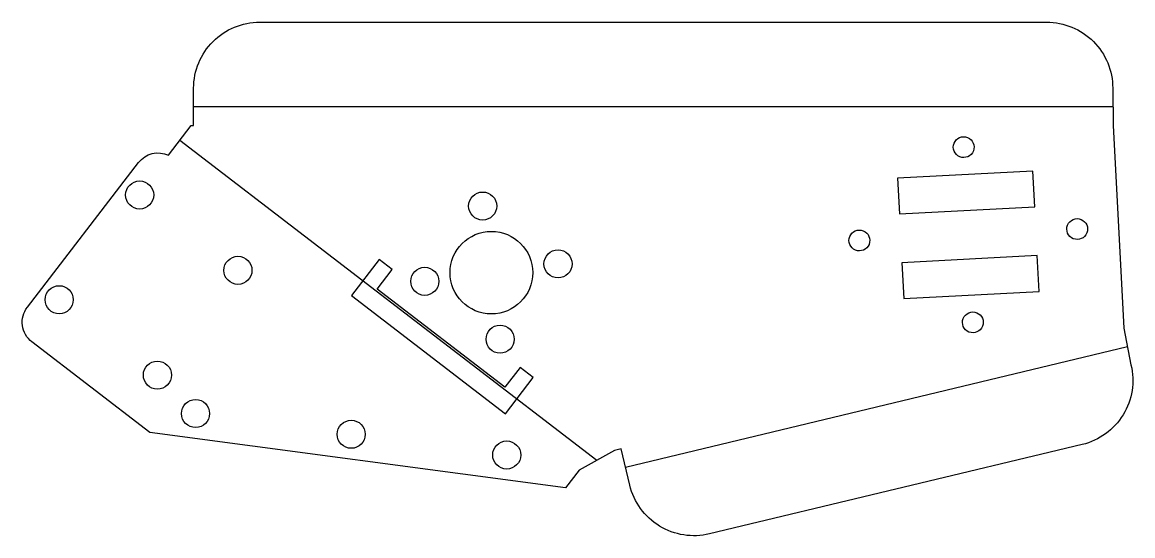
# Model space of a CAD drawing. Header units: millimetres. Extents: x -124 to 10, y -62 to 0.
import ezdxf

# ---------------------------------------------------------------- set-up
doc = ezdxf.new("R2010")
doc.units = ezdxf.units.MM
doc.layers.get('0').update_dxf_attribs({"linetype": 'CONTINUOUS'})

msp = doc.modelspace()

# ---------------------------------------------------------------- linework, layer by layer
for p, q in [((8.03, -10.26), (-103.26, -10.26)), ((-54.45, -53.08), (-104.93, -14.32)), ((-50.99, -53.89), (9.77, -39.29))]:
    msp.add_line(p, q)
msp.add_lwpolyline([(-51.52, -51.69), (-52.3, -51.87), (-56.61, -54.28), (-58.24, -56.41), (-108.57, -49.7), (-122.84, -38.73, -0.414214), (-123.39, -34.53), (-109.94, -17.01, -0.350557), (-106.3, -16.11), (-103.55, -12.52), (-103.26, -12.52), (-103.26, -8, -0.414214), (-95.26, 0), (0, 0, -0.414214), (8, -8), (8.05, -12.52), (9.33, -37.07), (10.21, -41.51, -0.414214), (4.3, -51.16), (-40.81, -61.99, -0.414214), (-50.46, -56.08)], format="xyb", close=True)
for points in [[(-1.67, -18.04), (-18.05, -18.89), (-17.83, -23.22), (-1.45, -22.37)], [(-65.52, -47.43), (-62.16, -43.04), (-63.75, -41.83), (-65.57, -44.21), (-81.04, -32.33), (-79.21, -29.95), (-80.8, -28.73), (-84.16, -33.11)], [(-1.14, -28.28), (-17.52, -29.13), (-17.29, -33.46), (-0.92, -32.61)]]:
    msp.add_lwpolyline(points, close=True)
for centre, radius in [((-109.8, -20.93), 1.7), ((-68.27, -22.27), 1.7), ((-67.22, -30.34), 5), ((-59.15, -29.28), 1.7), ((-97.9, -30.06), 1.7), ((-75.28, -31.39), 1.7), ((-119.54, -33.62), 1.7), ((-66.16, -38.4), 1.7), ((-107.65, -42.75), 1.7), ((-103.03, -47.41), 1.7), ((-84.19, -49.92), 1.7), ((-65.36, -52.43), 1.7)]:
    msp.add_circle(centre, radius)
for centre in [(-10.04, -15.13), (3.7, -25.06), (-22.67, -26.44), (-8.93, -36.36)]:
    msp.add_ellipse(centre, major_axis=(1.17, -0.47), ratio=1)

doc.saveas('drawing.dxf')
